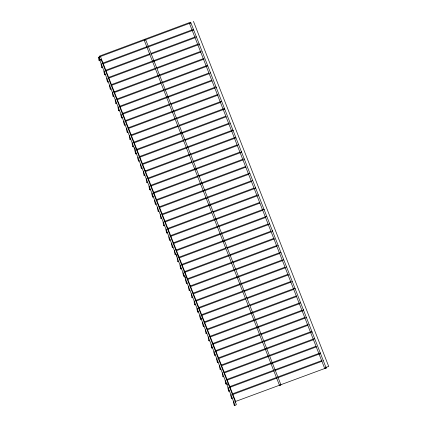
<?xml version="1.0" encoding="UTF-8"?>
<svg xmlns="http://www.w3.org/2000/svg" width="427" height="427" viewBox="0 0 427 427"><rect width="100%" height="100%" fill="white"/><g stroke="black" fill="none" stroke-linecap="round" stroke-linejoin="round"><path stroke-width="0.64" d="M98.968 60.314L99.197 59.844L99.945 60.154L101.135 59.508L100.35 59.518L99.171 60.517L98.263 57.314M101.786 67.503L102.016 67.034L102.512 67.236L102.283 67.706L101.786 67.503L101.082 64.504L101.38 63.788M104.604 74.698L104.834 74.223L105.33 74.426L105.101 74.901L104.604 74.698L103.9 71.693L104.375 70.877M107.423 81.888L107.652 81.413L108.148 81.616L107.919 82.091L107.423 81.888L106.718 78.883L107.017 78.168M110.241 89.078L110.47 88.602L110.967 88.805L110.737 89.28L110.241 89.078L109.536 86.073L110.011 85.261M113.059 96.267L113.288 95.797L113.785 96L113.555 96.47L113.059 96.267L112.36 93.262L112.829 92.451M115.882 103.457L116.107 102.987L116.603 103.19L116.374 103.66L115.882 103.457L115.178 100.452L115.471 99.742M118.701 110.646L118.925 110.177L119.421 110.379L119.192 110.849L118.701 110.646L117.996 107.641L118.466 106.83M121.519 117.836L121.743 117.366L122.239 117.569L122.01 118.039L121.519 117.836L120.814 114.836L121.108 114.121M124.337 125.026L124.561 124.556L125.058 124.759L124.828 125.228L124.337 125.026L123.633 122.026L124.102 121.209M127.155 132.221L127.379 131.746L127.876 131.948L127.646 132.418L127.155 132.221L126.451 129.216L126.92 128.399M129.973 139.41L130.198 138.935L130.694 139.138L130.465 139.613L129.973 139.41L129.269 136.405L129.562 135.69M132.792 146.6L133.016 146.125L133.512 146.328L133.283 146.803L132.792 146.6L132.087 143.595L132.557 142.783M135.61 153.789L135.834 153.32L136.33 153.523L136.101 153.992L135.61 153.789L134.905 150.784L135.199 150.074M138.428 160.979L138.658 160.509L139.149 160.712L138.919 161.182L138.428 160.979L137.724 157.974L138.193 157.163M141.246 168.169L141.476 167.699L141.967 167.902L141.737 168.371L141.246 168.169L140.542 165.164L140.835 164.454M144.064 175.358L144.294 174.889L144.785 175.091L144.556 175.561L144.064 175.358L143.36 172.359L143.653 171.643M146.883 182.548L147.112 182.078L147.603 182.281L147.374 182.751L146.883 182.548L146.178 179.548L146.648 178.732M149.701 189.737L149.93 189.268L150.421 189.471L150.192 189.94L149.701 189.737L148.996 186.738L149.29 186.023M152.519 196.932L152.749 196.457L153.24 196.66L153.01 197.135L152.519 196.932L151.815 193.927L152.284 193.111M155.337 204.122L155.567 203.647L156.058 203.85L155.828 204.325L155.337 204.122L154.633 201.117L154.926 200.402M158.155 211.312L158.385 210.837L158.876 211.039L158.647 211.514L158.155 211.312L157.451 208.307L157.744 207.597M160.974 218.501L161.203 218.032L161.694 218.234L161.465 218.704L160.974 218.501L160.269 215.496L160.739 214.685M163.792 225.691L164.021 225.221L164.512 225.424L164.283 225.894L163.792 225.691L163.087 222.686L163.386 221.976M166.61 232.88L166.84 232.411L167.331 232.614L167.101 233.083L166.61 232.88L165.906 229.875L166.375 229.064M169.428 240.07L169.658 239.6L170.149 239.803L169.919 240.273L169.428 240.07L168.734 236.798M172.246 247.26L172.476 246.79L172.967 246.993L172.738 247.463L172.246 247.26L171.542 244.26L171.841 243.545M175.065 254.455L175.294 253.98L175.785 254.182L175.556 254.652L175.065 254.455L174.36 251.45L174.83 250.633M177.883 261.644L178.112 261.169L178.603 261.372L178.374 261.847L177.883 261.644L177.178 258.639L177.477 257.924M180.701 268.834L180.931 268.359L181.422 268.562L181.192 269.037L180.701 268.834L179.997 265.829L180.466 265.018M183.519 276.023L183.749 275.554L184.24 275.757L184.01 276.226L183.519 276.023L182.831 272.752M186.337 283.213L186.567 282.743L187.058 282.946L186.829 283.416L186.337 283.213L185.633 280.208L185.932 279.498M189.156 290.403L189.385 289.933L189.876 290.136L189.647 290.606L189.156 290.403L188.451 287.398L188.921 286.586M191.974 297.592L192.203 297.123L192.694 297.325L192.465 297.795L191.974 297.592L191.269 294.593L191.568 293.877M194.792 304.782L195.022 304.312L195.513 304.515L195.283 304.985L194.792 304.782L194.088 301.782L194.557 300.966M197.61 311.972L197.84 311.502L198.331 311.705L198.101 312.174L197.61 311.972L196.906 308.972L197.375 308.155M200.428 319.166L200.658 318.691L201.149 318.894L200.92 319.369L200.428 319.166L199.724 316.161L200.023 315.446M203.247 326.356L203.476 325.881L203.967 326.084L203.738 326.559L203.247 326.356L202.542 323.351L202.841 322.641M206.065 333.546L206.294 333.076L206.785 333.273L206.556 333.749L206.065 333.546L205.36 330.541L205.659 329.831M208.883 340.735L209.113 340.266L209.604 340.468L209.374 340.938L208.883 340.735L208.179 337.73L208.648 336.919M211.701 347.925L211.931 347.455L212.422 347.658L212.192 348.128L211.701 347.925L211.013 344.653M214.519 355.115L214.749 354.645L215.24 354.848L215.011 355.317L214.519 355.115L213.815 352.115L214.114 351.4M217.338 362.304L217.567 361.834L218.058 362.037L217.829 362.507L217.338 362.304L216.633 359.304L217.103 358.488M220.156 369.494L220.385 369.024L220.876 369.227L220.647 369.697L220.156 369.494L219.451 366.494L219.75 365.779M222.974 376.689L223.204 376.214L223.695 376.417L223.47 376.892L222.974 376.689L222.27 373.684L222.739 372.867M225.792 383.878L226.022 383.403L226.513 383.606L226.289 384.081L225.792 383.878L225.104 380.601M228.61 391.068L228.84 390.593L229.331 390.796L229.107 391.271L228.61 391.068L227.906 388.063L228.205 387.353M231.429 398.258L231.658 397.788L232.149 397.991L231.925 398.46L231.429 398.258L230.724 395.253L231.194 394.441M235.058 402.218L235.72 401.69L100.441 56.556L99.662 56.567L99 57.095L99.694 60.047L234.967 405.18L234.45 405.645L234.476 404.977L235.224 405.282L236.414 404.641L101.135 59.508M100.441 56.556L99 57.095L100.217 60.196M144.23 40.25L145.671 39.711L280.95 384.844L280.288 385.373L279.509 385.384L144.23 40.25L145.671 39.711M189.46 23.405L190.901 22.866L326.18 367.999L325.518 368.528L324.739 368.538L189.46 23.405L190.901 22.866M233.841 401.732L233.542 402.442L234.247 405.447M279.509 385.384L280.171 384.855M99.427 56.124L190.469 22.22L190.629 22.684M100.313 56.567L189.487 23.357M102.87 63.084L192.662 29.639M103.131 63.756L147.406 47.269M148.655 46.805L192.305 30.547M105.688 70.274L149.962 53.786M151.206 53.322L195.481 36.829M105.949 70.946L150.224 54.459M151.473 53.994L195.123 37.736M108.506 77.463L197.674 44.253M108.768 78.136L198.566 44.696M111.324 84.653L200.493 51.443M111.586 85.331L155.236 69.073M157.109 68.373L200.759 52.115M113.518 92.077L203.311 58.632M114.404 92.52L204.202 59.075M116.961 99.032L206.753 65.593M117.222 99.71L160.872 83.452M162.746 82.753L206.396 66.5M119.779 106.227L208.947 73.017M120.04 106.899L164.315 90.412M165.564 89.948L209.214 73.69M122.597 113.417L211.765 80.207M122.859 114.089L212.032 80.879M125.415 120.606L214.584 87.396M125.677 121.279L169.951 104.791M171.2 104.327L214.85 88.069M128.233 127.796L217.402 94.586M128.495 128.468L218.293 95.029M131.052 134.985L220.844 101.546M131.313 135.658L174.963 119.405M176.837 118.706L220.487 102.448M133.87 142.175L178.144 125.687M179.388 125.223L224.287 108.501L224.554 109.173L224.287 108.501M134.131 142.853L178.406 126.36M179.655 125.896L223.305 109.638M136.688 149.365L225.856 116.155M136.95 150.042L226.123 116.833M139.506 156.554L229.299 123.115M139.768 157.232L184.042 140.739M185.291 140.275L228.941 124.022M142.324 163.749L231.493 130.539M142.586 164.422L232.384 130.977M145.143 170.939L234.935 137.494M145.404 171.611L189.679 155.124M190.928 154.659L235.827 137.937L235.661 137.467M147.961 178.128L192.235 161.641M193.479 161.176L237.129 144.918M148.222 178.801L191.872 162.543M193.121 162.079L237.396 145.591M150.779 185.318L239.947 152.108M151.041 185.991L240.839 152.551M153.597 192.508L243.39 159.063M153.859 193.18L198.133 176.693M199.382 176.228L243.032 159.97M156.415 199.697L245.589 166.487M156.677 200.37L245.851 167.16M159.234 206.887L249.026 173.447M159.495 207.565L203.77 191.072M205.019 190.607L248.669 174.355M162.052 214.076L206.326 197.589M207.575 197.125L251.225 180.867M162.313 214.754L251.487 181.544M164.87 221.271L254.044 188.056M165.137 221.944L254.93 188.499M167.688 228.461L257.481 195.016M167.955 229.134L211.605 212.876M213.473 212.182L257.123 195.924M169.882 235.88L259.68 202.441M170.773 236.323L259.942 203.113M173.325 242.84L263.117 209.395M173.592 243.513L217.861 227.025M219.11 226.561L262.76 210.303M176.143 250.03L220.417 233.542M221.666 233.078L265.936 216.585M176.41 250.702L265.578 217.492M178.961 257.219L268.135 224.01M179.228 257.892L269.021 224.453M181.779 264.409L270.953 231.199M182.046 265.087L225.696 248.829M227.564 248.13L271.214 231.872M183.973 271.834L228.872 255.111M230.121 254.647L273.771 238.389M184.864 272.277L274.657 238.832M187.416 278.788L277.214 245.349M187.683 279.466L231.957 262.973M233.201 262.509L276.851 246.256M190.234 285.983L279.407 252.773M190.501 286.656L234.775 270.168M236.019 269.704L279.669 253.446M193.052 293.173L282.226 259.963M193.319 293.845L283.112 260.401M195.87 300.362L285.044 267.153M196.137 301.035L240.412 284.547M241.655 284.083L285.305 267.825M198.688 307.552L287.862 274.342M198.955 308.225L242.605 291.967M243.849 291.502L288.748 274.785M201.507 314.742L291.305 281.297M201.774 315.414L245.424 299.162M247.292 298.462L290.942 282.204M204.325 321.931L248.599 305.444M249.848 304.979L294.742 288.257L295.009 288.93L294.742 288.257M204.592 322.604L248.866 306.116M250.11 305.652L293.76 289.394M207.143 329.121L296.317 295.911M207.41 329.799L296.578 296.589M209.961 336.311L299.759 302.871M210.228 336.988L254.503 320.496M255.746 320.031L299.396 303.778M212.779 343.505L301.953 310.29M213.046 344.178L302.839 310.733M215.598 350.695L305.396 317.25M215.865 351.368L260.139 334.88M261.383 334.416L305.033 318.158M218.416 357.885L262.69 341.397M263.939 340.927L307.589 324.675M218.683 358.557L262.333 342.299M263.582 341.835L307.851 325.347M221.234 365.074L310.408 331.864M221.501 365.747L311.294 332.307M224.052 372.264L313.85 338.819M224.319 372.936L268.594 356.449M269.837 355.985L313.487 339.727M226.87 379.454L316.044 346.244M227.137 380.126L316.306 346.916M229.689 386.643L319.487 353.204M229.956 387.321L274.23 370.828M275.474 370.364L320.373 353.641L320.111 352.969L320.373 353.641M232.507 393.833L276.781 377.345M278.03 376.881L321.68 360.623M232.774 394.511L321.942 361.301M235.672 401.423L326.009 368.026L325.748 367.348L328.737 366.483L193.458 21.35M325.401 368.01L326.18 367.999M234.941 401.7L235.72 401.69M308.838 324.21L308.999 324.675M196.265 37.064L196.164 36.791M201.843 51.187L201.902 51.448M210.356 73.017L210.255 72.739M221.57 101.519L221.672 101.797M230.025 123.088L230.089 123.35M238.544 144.918L238.437 144.641M244.18 159.303L244.014 158.833M249.752 173.421L249.816 173.682M252.635 180.872L252.533 180.594M258.271 195.251L258.105 194.787M266.726 216.82L266.624 216.548M269.48 223.753L269.586 224.031M277.934 245.322L277.998 245.584M283.571 259.701L283.635 259.963M286.389 266.891L286.453 267.153M292.025 281.276L292.132 281.553M300.485 302.844L300.544 303.106M306.122 317.224L306.223 317.501M314.635 339.054L314.475 338.59M323.09 360.628L322.988 360.351M134.521 147.721L135.252 149.583M176.372 254.492L177.098 256.355M184.886 276.216L185.617 278.078M226.737 382.982L227.463 384.844M280.752 252.512L280.918 252.981L280.715 252.496M199.126 44.275L198.939 43.794L199.083 44.259M200.871 317.715L201.149 318.894M193.303 29.415L193.548 30.082L193.303 29.415M207.394 65.368L207.623 66.025L207.394 65.368M216.094 87.604L215.832 86.932L216.094 87.604M232.758 130.08L233.009 130.747L232.758 130.08M241.212 151.649L241.442 152.311L241.212 151.649M255.303 187.602L255.453 188.061L255.303 187.602M263.758 209.171L264.009 209.838L263.758 209.171M272.463 231.407L272.196 230.735L272.463 231.407M303.218 309.837L303.464 310.504L303.218 309.837M311.673 331.405L311.902 332.067L311.673 331.405"/></g></svg>
